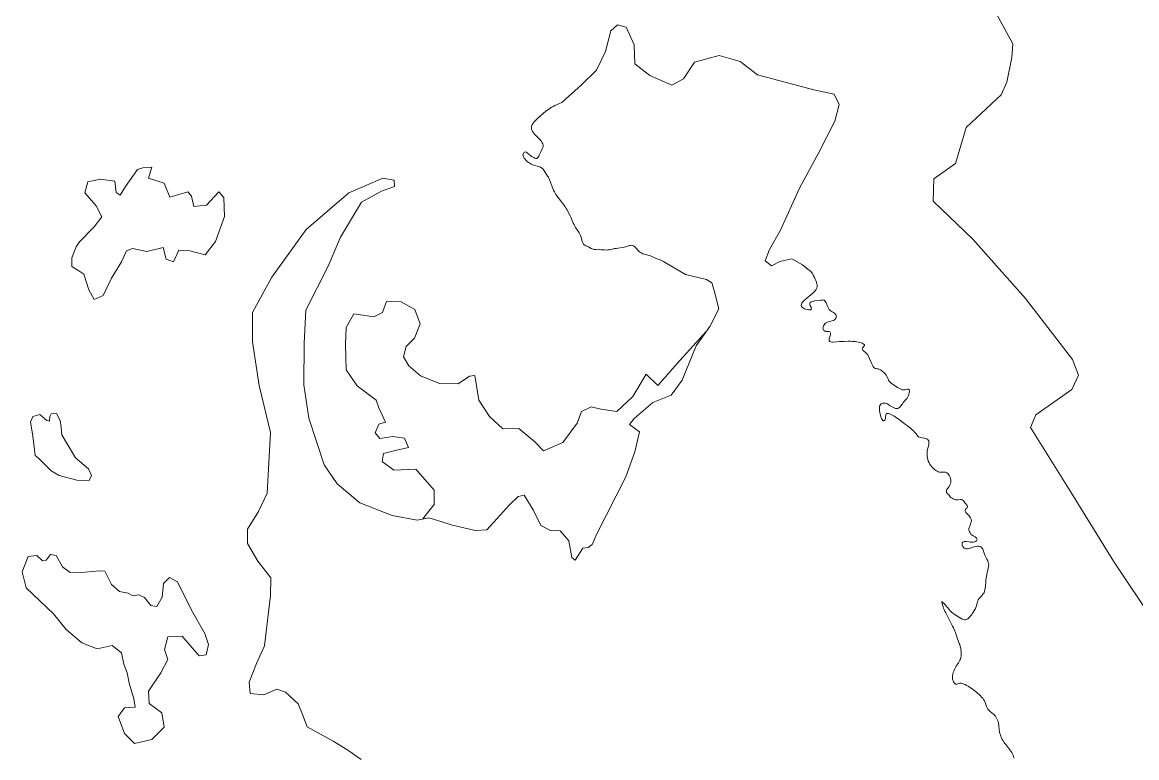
# Model space of a CAD drawing. Header units: metres. Extents: x 793723 to 812165, y 297650 to 314276.
# Drawn here: x 801441 to 802944, y 298544 to 299535 of the extents above; entities that cross this region are included whole.
import ezdxf

# ---------------------------------------------------------------- set-up
doc = ezdxf.new("R2010")
doc.units = ezdxf.units.M

msp = doc.modelspace()

# ---------------------------------------------------------------- linework, layer by layer
at = {"linetype": 'Continuous', "lineweight": 13}
for points in [[(803125.53, 298559.67), (803124.53, 298560.33), (803060.76, 298610.65), (802967.36, 298727.07), (802912.65, 298808.72), (802852.34, 298906.3), (802800.75, 298989.07), (802808.05, 299005.79), (802856.49, 299040.21), (802865.57, 299059.26), (802857.51, 299080.49), (802794.12, 299162.68), (802723.06, 299242.97), (802669.53, 299293.86), (802670.58, 299324.07), (802699.68, 299344.94), (802714.04, 299393.44), (802761.35, 299437.26), (802769.1, 299454.43), (802775.59, 299487.64), (802777, 299506.23), (802744.59, 299566.14)], [(802168.59, 299427.07), (802195.14, 299451.04), (802215.34, 299470.89), (802227.53, 299495.81), (802234.92, 299523.61), (802244.03, 299531.7), (802255.72, 299528.63), (802266.23, 299505.09), (802267.4, 299479.42), (802287.25, 299463.53), (802317.32, 299450.42), (802332.88, 299459.09), (802347.63, 299481.59), (802380.77, 299490.62), (802409.05, 299482.5), (802432.46, 299464.4), (802508.84, 299444.32), (802535.9, 299438.52), (802542.94, 299424.26), (802537.09, 299402.01), (802515.15, 299359.8), (802489.11, 299311.82), (802463.75, 299255), (802448.9, 299228.74), (802442.82, 299213.57), (802451.62, 299207.06), (802462.96, 299212.73), (802478.75, 299216.19), (802493.46, 299208.37), (802505.05, 299198.99), (802506.06, 299197.55), (802507.29, 299195.45), (802508.4, 299193.35), (802509.52, 299191.14), (802510.42, 299189.04), (802511.31, 299186.94), (802512.1, 299184.84), (802512.66, 299182.74)], [(802139.92, 299409.08), (802143.59, 299412.19), (802147.25, 299415.3), (802149.14, 299416.74), (802151.03, 299418.18), (802153.03, 299419.51), (802155.03, 299420.74), (802157.14, 299421.85), (802159.26, 299422.85), (802165.81, 299425.74), (802167.82, 299426.74), (802168.59, 299427.07)], [(802125.02, 299356.71), (802126.47, 299355.61), (802127.92, 299354.5), (802129.48, 299353.51), (802130.93, 299352.74), (802132.37, 299352.08), (802133.71, 299351.75), (802134.93, 299351.75), (802135.93, 299352.31), (802136.82, 299353.3), (802137.6, 299354.63), (802138.37, 299356.07), (802140.7, 299361.28), (802142.36, 299364.71), (802143.14, 299366.38), (802143.58, 299367.93), (802143.57, 299369.59), (802143.24, 299371.25), (802142.34, 299372.9), (802141.23, 299374.56), (802139.89, 299376.22), (802138.44, 299377.76), (802133.53, 299382.73), (802132.08, 299384.5), (802130.63, 299386.16), (802129.4, 299387.92), (802128.62, 299389.47), (802127.95, 299391.02), (802127.72, 299392.68), (802127.72, 299394.23), (802128.16, 299396), (802128.93, 299397.66), (802130.15, 299399.32), (802131.49, 299400.99), (802133.04, 299402.65), (802134.59, 299404.31), (802136.37, 299405.87), (802139.92, 299409.08)], [(802161.98, 299301.46), (802160.86, 299303.12), (802159.74, 299304.67), (802158.63, 299306.77), (802157.62, 299308.87), (802156.72, 299310.97), (802155.83, 299313.18), (802153.37, 299319.81), (802152.47, 299322.02), (802151.58, 299324.12), (802150.57, 299326.22), (802149.56, 299327.99), (802144.43, 299335.84), (802143.42, 299337.16), (802141.86, 299338.6), (802140.08, 299339.7), (802138.41, 299340.47), (802136.74, 299341.02), (802131.06, 299342.56), (802129.06, 299343.22), (802127.16, 299344.1), (802125.38, 299345.09), (802123.6, 299346.3), (802122.04, 299347.63), (802120.59, 299349.06), (802119.36, 299350.61), (802118.13, 299352.16), (802117.24, 299353.7), (802116.57, 299355.14), (802116.34, 299356.58), (802116.45, 299357.8), (802116.89, 299358.9), (802117.67, 299359.79), (802118.56, 299360.35), (802119.56, 299360.46), (802120.78, 299360.13), (802122.12, 299359.14), (802125.02, 299356.71)], [(801518.26, 299239.38), (801537.91, 299259.46), (801548.46, 299272.98), (801540.86, 299287.79), (801525.24, 299305.24), (801529.43, 299319.97), (801546.45, 299323.66), (801565.82, 299321.04), (801567.52, 299305.67), (801572.87, 299302.03), (801580.41, 299313.66), (801596.27, 299336.93), (801603.83, 299339.05), (801615.96, 299339.86), (801611.32, 299324.91), (801632.26, 299318.42), (801640.2, 299299.52), (801664.22, 299306.55), (801669.13, 299300.8), (801672.28, 299286.98), (801689.3, 299288.56), (801706.28, 299306.75), (801712.75, 299299.02), (801713.59, 299273.57), (801701.43, 299239.46), (801687.78, 299221.5), (801667.18, 299227.1), (801652.38, 299227.95), (801645.07, 299212.22), (801634.93, 299216.07), (801631.23, 299231.78), (801609.21, 299226.42), (801589.84, 299230.03), (801581.72, 299227.13), (801574.85, 299212.29), (801561.55, 299190.35), (801549.92, 299166.97), (801537.8, 299161.3)], [(801825.29, 298585.09), (801818.8, 298601.89), (801813.32, 298616.27), (801796.14, 298632.05), (801784.23, 298636.23), (801766.89, 298628.22), (801748.41, 298630.4), (801746.93, 298645.66), (801757, 298670.8), (801767.74, 298694.29), (801775.6, 298762.14), (801776.1, 298786.26), (801758.58, 298808.58), (801744.95, 298832.23), (801744.91, 298851.81), (801759.55, 298875.75), (801771.51, 298900.34), (801775.78, 298982.02), (801760.39, 299045.72), (801751.36, 299104.24), (801751.71, 299143.74), (801777.65, 299191.49), (801824.13, 299255.78), (801881.44, 299305.37), (801927.13, 299325.28), (801942.82, 299322.44), (801942.84, 299313.81), (801925.39, 299307.57), (801898.38, 299292.91), (801870.44, 299245.48), (801853.5, 299206.49), (801823.59, 299147.11), (801821.02, 299102.4), (801820.92, 299046.63), (801827.48, 299001.27), (801848.32, 298938.47), (801865.51, 298913.05), (801896.17, 298887.34)], [(802222.01, 299228.56), (802219.89, 299228.78), (802215.89, 299228.66), (802213.99, 299228.77), (802212.44, 299228.87), (802210.88, 299229.2), (802209.54, 299229.64), (802208.32, 299230.3), (802205.98, 299231.74), (802204.75, 299232.4), (802202.19, 299233.5), (802200.96, 299234.05), (802199.85, 299234.6), (802198.85, 299235.37), (802197.95, 299236.26), (802197.06, 299237.69), (802196.28, 299239.57), (802194.71, 299245.65), (802193.92, 299247.75), (802193.03, 299249.41), (802192.13, 299251.18), (802191.02, 299252.84), (802188.56, 299256.6), (802187.33, 299258.58), (802186.21, 299260.57), (802185.21, 299262.45), (802184.2, 299264.44), (802180.85, 299272.51), (802179.84, 299274.5), (802177.94, 299278.48), (802176.93, 299280.47), (802175.82, 299282.35), (802174.7, 299284.34), (802173.47, 299286.11), (802172.24, 299287.99), (802171.02, 299289.75), (802168.34, 299293.29), (802161.98, 299301.46)], [(801537.8, 299161.3), (801530.87, 299174.57), (801524.15, 299195.58), (801517.24, 299200.21), (801507.66, 299205.83), (801507.63, 299217.67), (801513.6, 299232.51), (801518.26, 299239.38)], [(802335.7, 299194.96), (802308.06, 299211.38), (802306.06, 299212.6), (802304.16, 299213.59), (802302.16, 299214.58), (802300.49, 299215.24), (802296.92, 299216.45), (802295.25, 299217.11), (802293.47, 299217.99), (802289.91, 299219.53), (802288.12, 299220.3), (802286.45, 299220.85), (802281.44, 299222.17), (802279.66, 299222.61), (802277.99, 299223.27), (802276.43, 299223.93), (802274.87, 299224.7), (802273.42, 299225.91), (802272.08, 299227.13), (802268.4, 299231.21), (802267.18, 299232.32), (802265.73, 299233.42), (802264.28, 299234.19), (802262.72, 299234.52), (802261.27, 299234.41), (802259.83, 299234.07), (802254.94, 299232.51), (802252.93, 299232.06), (802250.93, 299231.62), (802244.48, 299230.72), (802242.26, 299230.38), (802239.92, 299230.04), (802235.25, 299229.04), (802233.02, 299228.59), (802230.69, 299228.25), (802228.46, 299228.13), (802226.24, 299228.24), (802222.01, 299228.56)], [(801896.17, 298887.34), (801940.05, 298870.07), (801973.67, 298863.83), (801989.24, 298867.19), (801996.93, 298864.88), (802019.53, 298857.63), (802051.93, 298850.18), (802067.62, 298851.1), (802081.72, 298866.07), (802097.81, 298884.03), (802109.92, 298895.9), (802117.92, 298897.57), (802130.1, 298878.01), (802140.49, 298856.68), (802153.3, 298850.07), (802166.33, 298849.32), (802178.15, 298835.96), (802182.21, 298813.73), (802186.67, 298810.2), (802197.2, 298826.04), (802204.43, 298827.28), (802209.65, 298831.05), (802216.08, 298845.56), (802254.96, 298922.34), (802267.24, 298956), (802273.52, 298983.02), (802260.15, 298993.06), (802266.25, 299001.04), (802291.46, 299022.45), (802316.36, 299032.47), (802331.01, 299052.75), (802349.71, 299098.94), (802368.24, 299125.09), (802380.53, 299148.69), (802374.36, 299173.46), (802371.11, 299183.86), (802363.75, 299188.6), (802335.7, 299194.96)], [(802512.66, 299182.74), (802512.99, 299180.64), (802513, 299178.64), (802512.45, 299176.87), (802511.67, 299174.99), (802510.56, 299173.33), (802509.12, 299171.66), (802507.79, 299170.44), (802506.45, 299169.22), (802502.12, 299165.78), (802496.13, 299160.79), (802494.57, 299159.35), (802493.24, 299158.02), (802492.24, 299156.58), (802491.8, 299155.36), (802491.58, 299154.03), (802491.69, 299152.92), (802492.14, 299151.82), (802493.14, 299150.6), (802494.48, 299149.72), (802496.15, 299148.95), (802497.93, 299148.4), (802499.71, 299147.96), (802501.38, 299147.63), (802502.94, 299147.64), (802504.17, 299147.75), (802505.06, 299148.31), (802505.28, 299148.97), (802505.16, 299149.97), (802504.83, 299151.07), (802503.82, 299153.5), (802503.26, 299154.61), (802503.04, 299155.72), (802503.14, 299156.6), (802503.81, 299157.49), (802504.92, 299158.15), (802506.37, 299158.71), (802508.04, 299159.16)], [(801926.2, 298943.07), (801928.18, 298953.7), (801943.86, 298957.94), (801961.77, 298961.74), (801956.62, 298974.67), (801940.7, 298976.85), (801923.35, 298974.16), (801917.1, 298981.78), (801922.08, 298993.3), (801930.87, 298995.86), (801922.03, 299015.32), (801918.23, 299025.82), (801892.92, 299045.02), (801877.74, 299066.79), (801877.11, 299101.09), (801878.06, 299123.55), (801888.37, 299142.06), (801914.97, 299138.02), (801926.75, 299144.13), (801932.4, 299158.86), (801952.2, 299158.47), (801970.48, 299148.11), (801977.75, 299128.65), (801970.12, 299109.15), (801958.9, 299098.06), (801955.04, 299084.11), (801962.52, 299071.84), (801978.02, 299058.49), (802003.64, 299048.37), (802029.12, 299047.76), (802044.34, 299058.31), (802051.35, 299059.1), (802056.99, 299025.8), (802071.28, 299003.92), (802089.12, 298987.03), (802110.82, 298987.74), (802132.23, 298969.75), (802143.83, 298957.28)], [(802508.04, 299159.16), (802509.82, 299159.49), (802515.6, 299160.06), (802517.49, 299160.4), (802520.27, 299160.73), (802521.5, 299160.85), (802522.5, 299160.52), (802523.61, 299159.75), (802524.51, 299158.53), (802525.29, 299156.98), (802527.53, 299151.57), (802528.42, 299149.8), (802529.31, 299148.14), (802530.54, 299146.7), (802531.99, 299145.6), (802533.44, 299144.72), (802535, 299143.95), (802536.45, 299143.06), (802537.56, 299142.07), (802538.12, 299141.08), (802538.57, 299139.97), (802538.68, 299138.64), (802538.69, 299137.32), (802538.24, 299135.99), (802537.58, 299134.88), (802536.47, 299133.88), (802535.02, 299133.21), (802533.36, 299132.66), (802527.79, 299131.21), (802526.02, 299130.65), (802524.57, 299129.76), (802523.24, 299128.65), (802522.35, 299127.21), (802521.57, 299125.77), (802521.13, 299124.22), (802520.91, 299122.78), (802521.03, 299121.45), (802521.48, 299120.35)], [(802327.72, 299079.19), (802363.35, 299118.33), (802349.71, 299098.94), (802331.01, 299052.75), (802316.36, 299032.47), (802291.46, 299022.45), (802266.25, 299001.04), (802260.15, 298993.06), (802273.52, 298983.02), (802267.24, 298956), (802254.96, 298922.34), (802216.08, 298845.56), (802209.65, 298831.05), (802204.43, 298827.28), (802197.2, 298826.04), (802186.67, 298810.2), (802182.21, 298813.73), (802178.15, 298835.96), (802166.33, 298849.32), (802153.3, 298850.07), (802140.49, 298856.68), (802130.1, 298878.01), (802117.92, 298897.57), (802109.92, 298895.9), (802097.81, 298884.03), (802081.72, 298866.07), (802067.62, 298851.1), (802051.93, 298850.18), (802019.53, 298857.63), (801996.93, 298864.88), (801989.24, 298867.19), (801981.46, 298865.51), (801987.67, 298873.93), (801996.66, 298885.24), (801996.62, 298904.38), (801971.74, 298932.55), (801942.36, 298931.49), (801926.2, 298943.07)], [(802521.48, 299120.35), (802522.26, 299119.46), (802523.37, 299118.91), (802524.71, 299118.58), (802525.93, 299118.48), (802528.27, 299118.37), (802529.27, 299118.15), (802530.16, 299117.71), (802530.72, 299117.05), (802531.06, 299116.16), (802531.17, 299115.06), (802531.06, 299113.95), (802530.73, 299112.51), (802529.62, 299109.74), (802529.18, 299108.3), (802529.18, 299107.08), (802529.52, 299105.87), (802530.41, 299104.87), (802531.64, 299104.21), (802533.09, 299103.77), (802534.42, 299103.78), (802539.54, 299104.34), (802543.43, 299104.68), (802547.44, 299105.02), (802549.66, 299105.03), (802554.89, 299105.15), (802558.01, 299105.16), (802560.23, 299105.05), (802562.35, 299105.06), (802564.58, 299104.84), (802566.69, 299104.51), (802568.69, 299104.07), (802570.59, 299103.64), (802572.37, 299103.09), (802573.93, 299102.43), (802575.26, 299101.77), (802576.27, 299101.1), (802576.83, 299100.22)], [(802576.83, 299100.22), (802576.83, 299099.33), (802576.27, 299098.34), (802575.61, 299097.45), (802574.39, 299096.12), (802573.94, 299095.46), (802573.83, 299094.79), (802574.06, 299094.02), (802574.62, 299093.24), (802575.51, 299092.36), (802577.74, 299090.59), (802578.96, 299089.49), (802580.08, 299088.28), (802581.31, 299086.73), (802582.31, 299084.85), (802583.32, 299082.86), (802584.21, 299080.76), (802586.79, 299074.57), (802587.57, 299072.8), (802588.46, 299071.14), (802589.47, 299069.82), (802590.47, 299068.82), (802591.59, 299068.49), (802592.81, 299068.28), (802594.15, 299068.17), (802595.48, 299067.95), (802596.93, 299067.4), (802598.38, 299066.52), (802599.83, 299065.52), (802601.28, 299064.53), (802602.73, 299063.32), (802604.06, 299062.1), (802605.29, 299060.67), (802606.41, 299059.23), (802607.3, 299057.69), (802608.75, 299054.48), (802609.54, 299052.82), (802610.43, 299051.27)], [(802143.83, 298957.28), (802169.95, 298968.73), (802189.26, 298994.56), (802195.23, 299010.29), (802208.24, 299016.62), (802221.15, 299013.55), (802242.97, 299010.5), (802264.62, 299030.47), (802282.7, 299060.61), (802298.2, 299045.71), (802327.72, 299079.19)], [(802610.43, 299051.27), (802611.66, 299049.95), (802613.11, 299048.62), (802614.56, 299047.41), (802616.23, 299046.2), (802619.68, 299043.99), (802621.47, 299042.89), (802623.14, 299041.9), (802624.92, 299041.02), (802626.59, 299040.35), (802628.26, 299039.81), (802629.82, 299039.59), (802631.49, 299039.7), (802632.93, 299040.04), (802634.38, 299040.37), (802635.6, 299040.6), (802636.49, 299040.49), (802636.94, 299040.05), (802637.28, 299039.49), (802637.61, 299038.39), (802637.61, 299036.95), (802637.4, 299035.4), (802636.95, 299033.63), (802636.4, 299031.97), (802635.52, 299030.31), (802634.3, 299028.53), (802629.19, 299022.43), (802628.08, 299020.88), (802625.64, 299017.78), (802624.53, 299016.45), (802623.31, 299015.34), (802621.97, 299014.67), (802620.31, 299014.45), (802618.64, 299014.66), (802616.85, 299015.32), (802614.96, 299016.09), (802613.29, 299016.98), (802611.73, 299017.97)], [(802611.73, 299017.97), (802610.28, 299018.96), (802608.05, 299020.62), (802606.94, 299021.28), (802605.38, 299021.72), (802603.71, 299021.82), (802602.04, 299021.49), (802600.48, 299021.04), (802599.15, 299020.15), (802598.04, 299019.04), (802597.38, 299017.49), (802597.16, 299015.61), (802597.05, 299013.62), (802597.28, 299011.52), (802597.62, 299009.31), (802597.96, 299007.09), (802598.52, 299004.99), (802599.08, 299002.89), (802599.86, 299001.12), (802600.64, 298999.57), (802601.54, 298998.47), (802602.32, 298997.92), (802603.21, 298997.81), (802603.87, 298998.14), (802604.43, 298998.92), (802604.76, 299000.03), (802605.09, 299001.36), (802605.42, 299004.34), (802605.75, 299005.67), (802606.19, 299006.78), (802606.86, 299007.56), (802607.97, 299007.78), (802609.3, 299007.67), (802610.86, 299007.12), (802612.65, 299006.46), (802614.43, 299005.47), (802616.32, 299004.48), (802618.33, 299003.27)], [(802618.33, 299003.27), (802620.33, 299001.94), (802622.34, 299000.51), (802624.35, 298999.07), (802628.36, 298996.1), (802632.26, 298993.12), (802636.16, 298990.03), (802639.95, 298986.94), (802641.63, 298985.39), (802643.3, 298983.85), (802644.86, 298982.3), (802646.2, 298980.75), (802647.98, 298978.32), (802648.88, 298977.33), (802649.88, 298976.45), (802651.22, 298975.79), (802652.78, 298975.24), (802654.56, 298975.02), (802658.01, 298974.47), (802659.57, 298974.14), (802661.13, 298973.59), (802662.24, 298972.82), (802663.02, 298971.94), (802663.58, 298970.72), (802663.81, 298969.4), (802663.81, 298967.85), (802663.59, 298965.85), (802663.15, 298963.86), (802662.05, 298959.54), (802661.61, 298957.22), (802661.39, 298955), (802661.39, 298952.57), (802661.51, 298950.25), (802661.85, 298947.92), (802662.3, 298945.71), (802662.97, 298943.5), (802663.98, 298941.4), (802664.87, 298939.63)], [(802664.87, 298939.63), (802666.1, 298937.97), (802667.33, 298936.43), (802668.67, 298934.88), (802670.12, 298933.45), (802671.68, 298932.01), (802673.13, 298930.8), (802674.8, 298929.8), (802676.36, 298929.14), (802678.03, 298928.71), (802679.7, 298928.6), (802681.37, 298928.6), (802684.15, 298928.72), (802685.26, 298928.72), (802686.38, 298928.5), (802687.82, 298927.73), (802689.16, 298926.74), (802690.39, 298925.3), (802691.39, 298923.76), (802692.4, 298921.99), (802693.07, 298920.11), (802693.52, 298918.23), (802693.52, 298916.35), (802693.31, 298914.58), (802692.64, 298912.8), (802691.87, 298911.14), (802690.98, 298909.48), (802689.1, 298906.49), (802688.21, 298905.05), (802687.65, 298903.72), (802687.55, 298902.5), (802687.77, 298901.39), (802688.33, 298900.51), (802689.11, 298899.52), (802691.01, 298897.53), (802692.68, 298895.54), (802693.57, 298894.55), (802695.02, 298893.44)], [(802695.02, 298893.44), (802696.58, 298892.56), (802698.25, 298891.9), (802700.03, 298891.46), (802701.59, 298891.47), (802703.26, 298891.47), (802706.27, 298891.7), (802707.6, 298891.7), (802708.71, 298891.37), (802709.83, 298890.6), (802710.72, 298889.5), (802712.28, 298887.17), (802713.07, 298886.29), (802715.3, 298883.75), (802715.85, 298882.98), (802716.08, 298882.2), (802715.97, 298881.43), (802715.53, 298880.65), (802714.75, 298879.88), (802713.31, 298878.32), (802712.86, 298877.55), (802712.64, 298876.77), (802712.75, 298876), (802713.2, 298875.23), (802713.76, 298874.45), (802716.44, 298871.47), (802717.78, 298870.03), (802718.89, 298868.49), (802719.9, 298866.94), (802720.68, 298865.28), (802721.13, 298863.62), (802721.02, 298861.85), (802720.58, 298860.08), (802719.92, 298858.42), (802718.37, 298854.99), (802717.81, 298853.33), (802717.59, 298851.55), (802717.82, 298849.9)], [(802717.82, 298849.9), (802718.38, 298848.24), (802719.27, 298846.69), (802720.5, 298845.25), (802721.84, 298844.04), (802723.4, 298842.94), (802726.19, 298841.28), (802727.19, 298840.62), (802727.97, 298839.85), (802728.53, 298838.85), (802728.75, 298837.86), (802728.53, 298836.75), (802727.98, 298835.86), (802726.87, 298835.09), (802725.31, 298834.64), (802723.53, 298834.42), (802721.53, 298834.3), (802719.41, 298834.41), (802717.74, 298834.51), (802714.29, 298835.06), (802712.85, 298835.17), (802711.4, 298835.16), (802710.29, 298834.83), (802709.4, 298834.16), (802708.84, 298833.17), (802708.51, 298831.95), (802708.63, 298830.73), (802708.96, 298829.4), (802709.52, 298828.19), (802710.42, 298827.08), (802711.42, 298826.2), (802712.65, 298825.54), (802714.09, 298825.32), (802715.76, 298825.44), (802717.54, 298825.77), (802719.43, 298826.33), (802723.21, 298827.55), (802725.21, 298828.11)], [(802725.21, 298828.11), (802727.22, 298828.56), (802729.22, 298828.79), (802731.22, 298828.68), (802733, 298828.35), (802734.45, 298827.58), (802735.68, 298826.37), (802736.57, 298824.82), (802737.13, 298823.27), (802738.7, 298818.29), (802739.26, 298816.64), (802740.16, 298814.76), (802742.17, 298811.11), (802743.17, 298809.23), (802743.95, 298807.46), (802744.4, 298805.58), (802744.52, 298803.48), (802744.3, 298801.38), (802743.97, 298799.27), (802743.42, 298797.06), (802742.32, 298793.07), (802741.77, 298790.97), (802741.33, 298788.09), (802741, 298785.88), (802740.78, 298783.66), (802740.56, 298781.45), (802740.02, 298774.59), (802739.81, 298772.26), (802739.48, 298770.05), (802738.92, 298768.06), (802738.15, 298766.06), (802737.15, 298764.4), (802735.82, 298762.74), (802733.05, 298759.63), (802731.71, 298758.08), (802730.49, 298756.42), (802729.61, 298754.53), (802728.94, 298752.54)], [(801582.43, 298658.24), (801577.96, 298669.74), (801574.81, 298685.12), (801562.21, 298695.05), (801542.19, 298690.58), (801521.25, 298698.61), (801500.4, 298716.49), (801483.33, 298737.69), (801446.42, 298772.69), (801441.03, 298794.26), (801448.99, 298814.75), (801460.45, 298816.43), (801468.26, 298809.26), (801473.04, 298810.15), (801479.03, 298817.69), (801486.94, 298816.27), (801495.09, 298800.91), (801505.46, 298793.52), (801525.93, 298793.78), (801544.85, 298795.82), (801552.19, 298795.06), (801561.36, 298777.04), (801572.17, 298767.88), (801583.97, 298765.36), (801590.1, 298761.95), (801598.22, 298763.07), (801605.8, 298759.55), (801614.28, 298748.94), (801622.52, 298747.63), (801629.61, 298760.04), (801631.35, 298778.64), (801639.45, 298786.73), (801650.15, 298780.67), (801668.7, 298743.42), (801687.03, 298711.15), (801692.29, 298696.22), (801689.21, 298682.38), (801679.64, 298681.14)], [(802728.94, 298752.54), (802727.84, 298748.33), (802727.29, 298746.34), (802726.51, 298744.46), (802725.85, 298743.24), (802722.74, 298738.58), (802721.52, 298736.81), (802720.3, 298735.15), (802718.97, 298733.49), (802717.64, 298732.04), (802716.2, 298730.82), (802714.75, 298729.82), (802713.31, 298729.38), (802711.75, 298729.37), (802710.19, 298729.81), (802708.74, 298730.47), (802707.29, 298731.36), (802699.27, 298736.32), (802697.6, 298737.42), (802696.04, 298738.63), (802694.36, 298740.07), (802692.69, 298741.73), (802691.13, 298743.38), (802689.68, 298745.15), (802685.55, 298749.9), (802684.66, 298751), (802682.99, 298752.66), (802682.32, 298753.32), (802681.76, 298753.65), (802681.43, 298753.65), (802681.2, 298753.32), (802681.32, 298752.77), (802683, 298747.24), (802683.67, 298745.36), (802684.45, 298743.37), (802685.35, 298741.16), (802686.47, 298738.83), (802688.7, 298734.41)], [(802688.7, 298734.41), (802693.51, 298725.46), (802695.85, 298721.04), (802696.97, 298718.72), (802697.98, 298716.51), (802698.87, 298714.41), (802699.77, 298712.31), (802701.22, 298708.1), (802704.81, 298697.82), (802705.48, 298696.05), (802706.04, 298694.17), (802706.49, 298692.29), (802706.83, 298690.85), (802706.94, 298689.31), (802707.17, 298687.2), (802707.28, 298684.99), (802707.29, 298682.89), (802707.18, 298680.67), (802706.85, 298678.68), (802706.3, 298676.58), (802705.64, 298674.92), (802704.75, 298673.26), (802703.86, 298671.7), (802700.65, 298666.83), (802699.65, 298665.17), (802698.88, 298663.62), (802697.44, 298660.18), (802696.66, 298658.3), (802696.11, 298656.42), (802695.67, 298654.53), (802695.45, 298652.76), (802695.57, 298650.88), (802695.79, 298649.11), (802696.35, 298647.45), (802697.02, 298645.91), (802697.8, 298644.69), (802698.81, 298643.59), (802699.81, 298642.92)], [(801679.64, 298681.14), (801667.59, 298694.84), (801656.77, 298707.32), (801637.18, 298706.61), (801632.88, 298689.56), (801637.36, 298676.18), (801627.94, 298658.23), (801611.42, 298633.3), (801612.24, 298616.81), (801629.4, 298603.9), (801632.56, 298584.66), (801615.9, 298568.24), (801592.55, 298562.66), (801579.05, 298576.35), (801570.55, 298599.35), (801578.98, 298610.87), (801593.11, 298611.9), (801591.41, 298622.85), (801585.25, 298643.97), (801582.43, 298658.24)], [(802699.81, 298642.92), (802700.7, 298642.7), (802701.7, 298642.82), (802702.7, 298643.04), (802704.6, 298643.71), (802705.71, 298644.04), (802707.15, 298643.94), (802708.94, 298643.61), (802710.72, 298642.95), (802712.72, 298642.18), (802714.73, 298641.19), (802716.73, 298640.08), (802718.74, 298638.87), (802720.86, 298637.55), (802722.75, 298636.23), (802724.65, 298634.79), (802726.43, 298633.36), (802728.21, 298631.81), (802730, 298630.27), (802731.78, 298628.72), (802733.34, 298627.06), (802734.9, 298625.41), (802736.35, 298623.75), (802737.69, 298621.98), (802738.7, 298620.1), (802739.59, 298618.23), (802741.61, 298612.48), (802742.39, 298610.71), (802743.51, 298608.94), (802744.96, 298607.28), (802746.3, 298606.07), (802750.76, 298602.43), (802752.21, 298601.1), (802753.55, 298599.56), (802754.66, 298597.9), (802755.67, 298596.13), (802756.56, 298594.36), (802757.23, 298592.37)], [(802757.23, 298592.37), (802757.68, 298590.16), (802758.13, 298587.84), (802758.82, 298580.64), (802759.27, 298578.32), (802759.72, 298576.22), (802760.39, 298574.23), (802761.06, 298572.24), (802761.96, 298570.25), (802762.85, 298568.26), (802763.97, 298566.38), (802765.09, 298564.61), (802766.31, 298562.85), (802767.54, 298561.3), (802771.67, 298556.22), (802773.12, 298554.34), (802774.46, 298552.35), (802775.58, 298550.58), (802776.47, 298548.7), (802777.37, 298546.82), (802778.15, 298544.95), (802778.82, 298542.96)], [(801898.28, 298541.21), (801881.45, 298553.01), (801861.06, 298565.36), (801825.29, 298585.09)]]:
    msp.add_lwpolyline(points, dxfattribs=at)
msp.add_lwpolyline([(801494.47, 298978.95), (801501.51, 298966.8), (801512.91, 298947.79), (801530.3, 298933.22), (801534.43, 298924.16), (801531.44, 298917.51), (801514.42, 298918.02), (801490.92, 298924.17), (801479.78, 298930.45), (801462.94, 298947.68), (801458.37, 298951.21), (801457.01, 298962.93), (801454.86, 298980.19), (801451.93, 298995.9), (801455.47, 299003.65), (801464.48, 299006.44), (801474.18, 298998.27), (801477.85, 298997.51), (801478.4, 299003.81), (801480.17, 299007.47), (801486.95, 299007.82), (801492.09, 298998.2), (801493.34, 298989.46), (801493.8, 298983.16)], close=True, dxfattribs=at)

doc.saveas('drawing.dxf')
